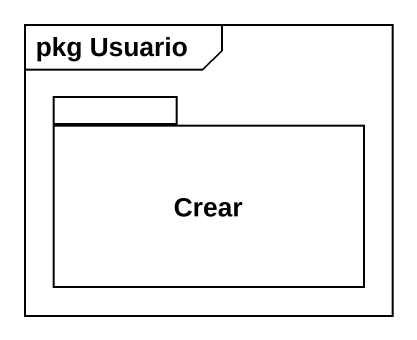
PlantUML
@startuml
mainframe pkg Usuario
package Crear {
}
@enduml
